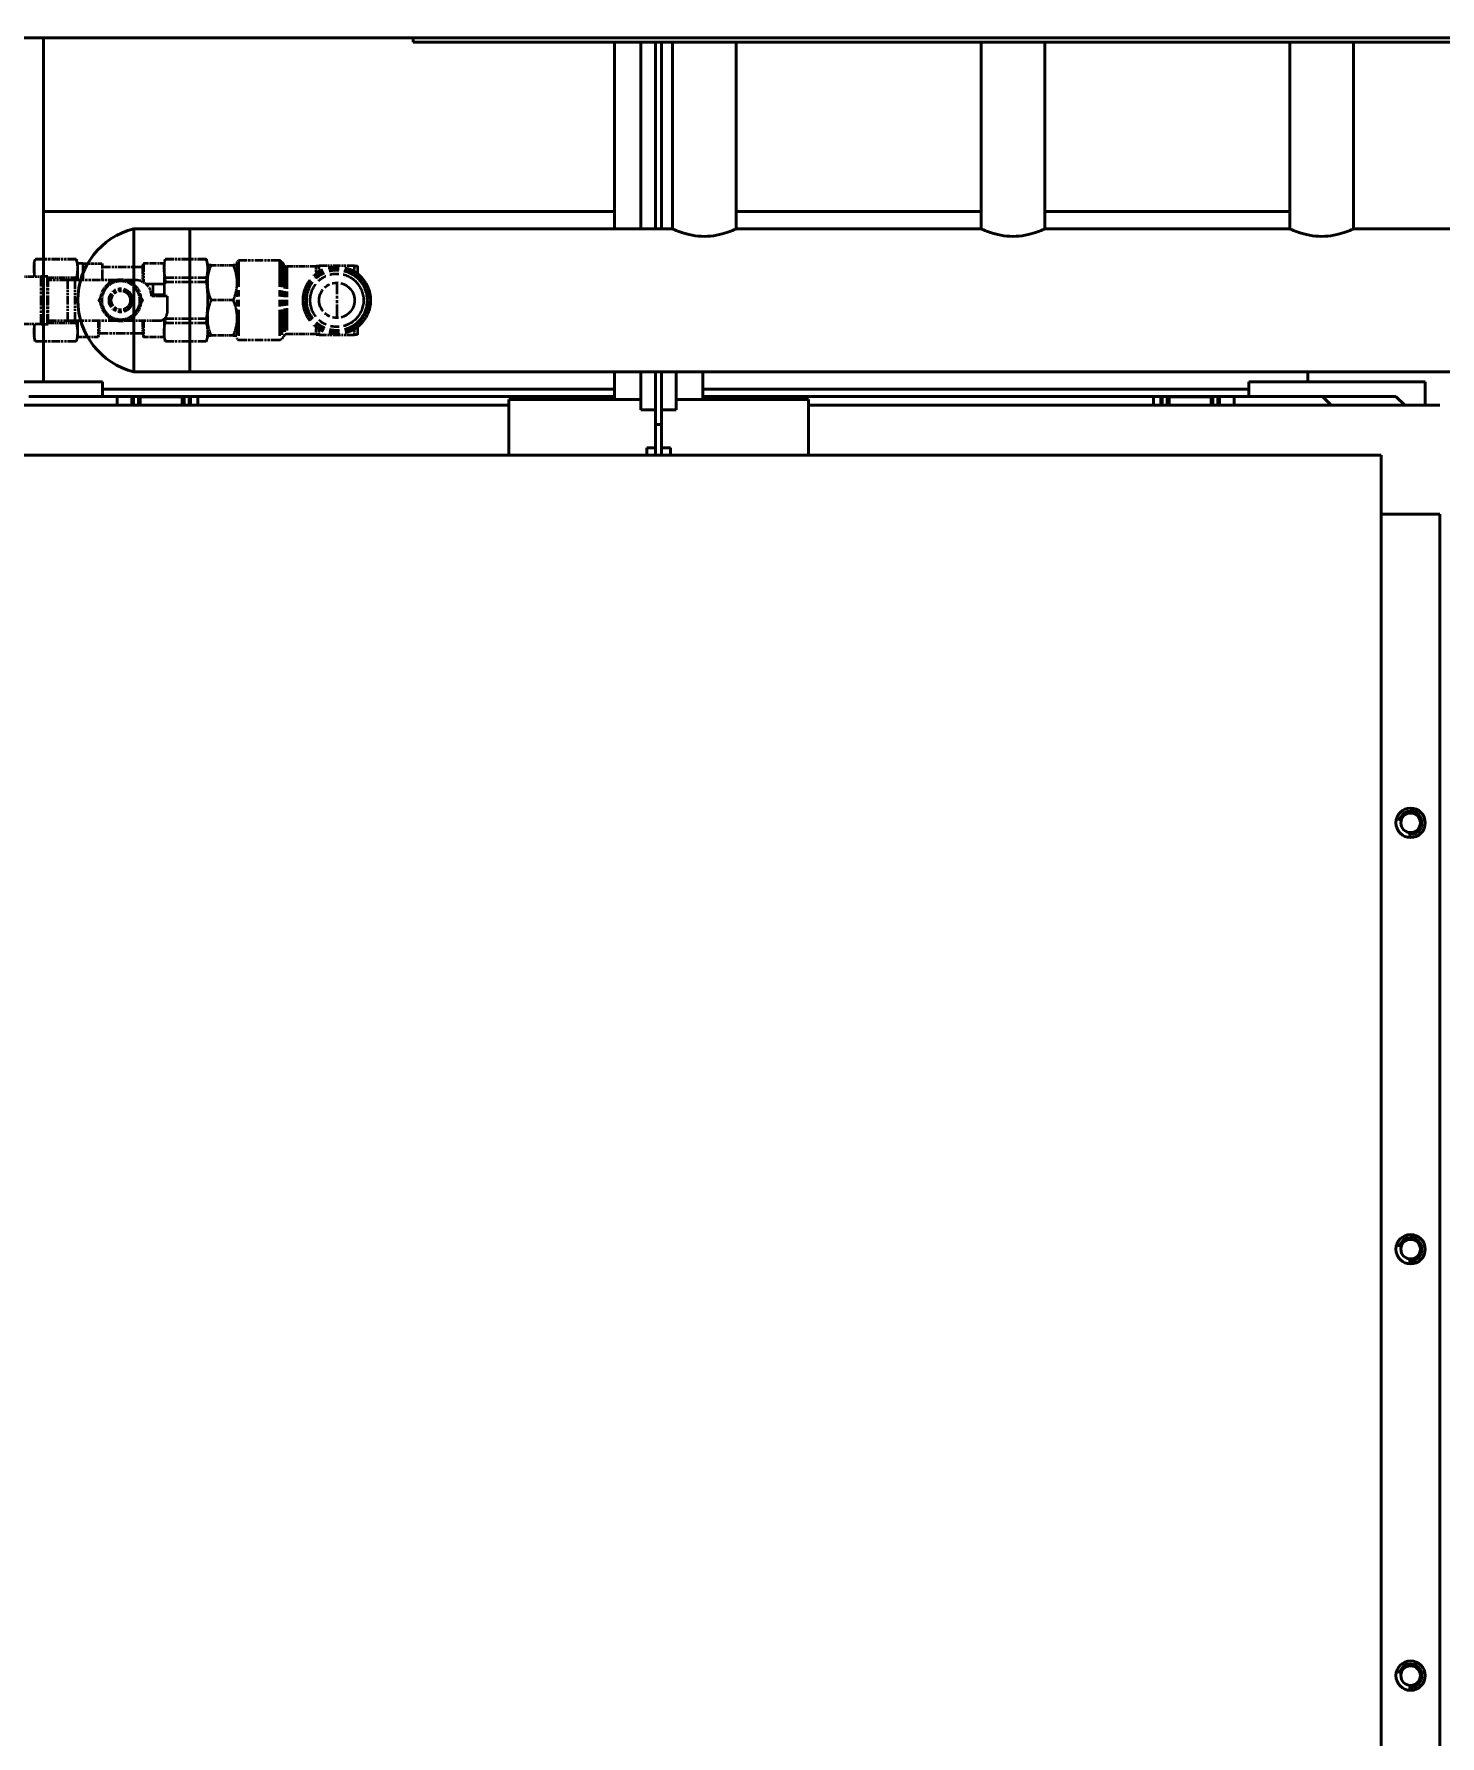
# Model space of a CAD drawing. Header units: millimetres. Extents: x 0 to 11890, y 0 to 8410.
# Drawn here: x 6564 to 7042, y 5232 to 5811 of the extents above; entities that cross this region are included whole.
import ezdxf

# ---------------------------------------------------------------- set-up
doc = ezdxf.new("R2010")
doc.units = ezdxf.units.MM
doc.header["$LTSCALE"] = 10
doc.linetypes.add('DOUBLE_DASH_CHAIN', pattern=[1.2403, 0.6614, -0.0827, 0.1654, -0.0827, 0.1654, -0.0827])
for name, color, linetype, lineweight in [('가시적인 것(ISO)', 3, 'Continuous', 40), ('가시적인 좁은 것(ISO)', 3, 'Continuous', 35), ('참조(ISO)', 6, 'DOUBLE_DASH_CHAIN', 35), ('치수(ISO)', 2, 'Continuous', 25)]:
    doc.layers.add(name, color=color, linetype=linetype, lineweight=lineweight)
doc.styles.add('치수 텍스트_PSTEK_POSCO', font='isocp.shx')
doc.dimstyles.new('치수_PSTEK_POSCO', dxfattribs={"dimscale": 10, "dimtxt": 3, "dimasz": 2, "dimexe": 2, "dimexo": 2.5, "dimgap": 1, "dimtad": 1, "dimrnd": 1e-08, "dimdsep": 46, "dimtxsty": '치수 텍스트_PSTEK_POSCO', "dimcen": 0.09, "dimdle": 10, "dimclrd": 7, "dimclre": 7, "dimclrt": 2, "dimadec": 1, "dimazin": 2, "dimtfac": 1, "dimtmove": 0, "dimatfit": 3, "dimfxl": 0, "dimtolj": 1, "dimlwd": -1, "dimlwe": -1, "dimarcsym": 0})

# ---------------------------------------------------------------- blocks, each defined once
blk = doc.blocks.new('*D23')
at = {"layer": 'Defpoints', "color": 0}
for p in [(8116.83, 5444.6), (6716.83, 2144.6), (8116.83, 1685.03)]:
    blk.add_point(p, dxfattribs=at)
at = {"layer": '치수(ISO)', "color": 7}
for p, q in [((8116.83, 5394.6), (8116.83, 1645.03)), ((6716.83, 2094.6), (6716.83, 1645.03)), ((6756.83, 1685.03), (8076.83, 1685.03))]:
    blk.add_line(p, q, dxfattribs=at)
for points in [[(6756.83, 1691.69), (6756.83, 1678.36), (6716.83, 1685.03)], [(8076.83, 1691.69), (8076.83, 1678.36), (8116.83, 1685.03)]]:
    blk.add_solid(points, dxfattribs=at)
at = {"layer": '치수(ISO)', "color": 2, "insert": (7344.8, 1735.03), "char_height": 60, "attachment_point": 4, "style": '치수 텍스트_PSTEK_POSCO'}
blk.add_mtext('\\A1;1400', dxfattribs=at)
blk = doc.blocks.new('*D25')
at = {"layer": 'Defpoints', "color": 0}
for p in [(7986.83, 6194.6), (6486.83, 4104.6), (8567.88, 4104.6)]:
    blk.add_point(p, dxfattribs=at)
at = {"layer": '치수(ISO)', "color": 7}
for p, q in [((8036.83, 6194.6), (8607.88, 6194.6)), ((8567.88, 6154.6), (8567.88, 4144.6)), ((6536.83, 4104.6), (8607.88, 4104.6))]:
    blk.add_line(p, q, dxfattribs=at)
for points in [[(8561.21, 6154.6), (8574.55, 6154.6), (8567.88, 6194.6)], [(8561.21, 4144.6), (8574.55, 4144.6), (8567.88, 4104.6)]]:
    blk.add_solid(points, dxfattribs=at)
at = {"layer": '치수(ISO)', "color": 2, "insert": (8517.88, 5073.71), "char_height": 60, "attachment_point": 4, "rotation": 90, "style": '치수 텍스트_PSTEK_POSCO'}
blk.add_mtext('\\A1;2090', dxfattribs=at)

msp = doc.modelspace()

# ---------------------------------------------------------------- linework, layer by layer
at = {"layer": '가시적인 것(ISO)'}
for p, q in [((6226.076, 5809.597), (7281.076, 5809.597)), ((6566.826, 5809.597), (6566.826, 5692.597)), ((6692.576, 5809.597), (6692.576, 5808.097)), ((6692.576, 5808.097), (7208.076, 5808.097)), ((6761.026, 5808.097), (6761.026, 5744.597)), ((6770.026, 5744.597), (6770.026, 5808.097)), ((6775.026, 5744.597), (6775.026, 5808.097)), ((6777.026, 5808.097), (6777.026, 5744.597)), ((6780.726, 5808.097), (6780.726, 5744.597)), ((6802.426, 5808.097), (6802.426, 5744.597)), ((6885.726, 5808.097), (6885.726, 5744.597)), ((6907.426, 5808.097), (6907.426, 5744.597)), ((6990.726, 5808.097), (6990.726, 5744.597)), ((7012.426, 5808.097), (7012.426, 5744.597)), ((6566.826, 5750.547), (6761.026, 5750.547)), ((6802.426, 5750.547), (6885.726, 5750.547)), ((6907.426, 5750.547), (6990.726, 5750.547)), ((6597.537, 5744.597), (6597.537, 5695.997)), ((6616.576, 5744.597), (6597.537, 5744.597)), ((6616.576, 5744.597), (6616.576, 5695.997)), ((6616.576, 5744.597), (6780.726, 5744.597)), ((6616.576, 5744.597), (6616.576, 5695.997)), ((6802.426, 5744.597), (6885.726, 5744.597)), ((6907.426, 5744.597), (6990.726, 5744.597)), ((7012.426, 5744.597), (7095.726, 5744.597)), ((6616.576, 5695.997), (6597.537, 5695.997)), ((6616.576, 5695.997), (7187.376, 5695.997)), ((6761.026, 5695.997), (6761.026, 5686.597)), ((6770.026, 5683.097), (6770.026, 5695.997)), ((6775.026, 5678.097), (6775.026, 5695.997)), ((6777.026, 5695.997), (6777.026, 5678.097)), ((6782.026, 5695.997), (6782.026, 5683.097)), ((6791.026, 5695.997), (6791.026, 5686.597)), ((6996.826, 5695.997), (6996.826, 5692.597)), ((6526.826, 5692.597), (6586.826, 5692.597)), ((6586.826, 5692.597), (6586.826, 5687.597)), ((6586.826, 5690.047), (6761.026, 5690.047)), ((6791.026, 5690.047), (6976.826, 5690.047)), ((6976.826, 5687.597), (6976.826, 5692.597)), ((6976.826, 5692.597), (7036.826, 5692.597)), ((7036.826, 5692.597), (7036.826, 5684.597)), ((6725.026, 5684.597), (6521.826, 5684.597)), ((6591.826, 5687.597), (6561.826, 5687.597)), ((6591.826, 5687.597), (6596.826, 5687.597)), ((6591.826, 5684.597), (6591.826, 5687.597)), ((6596.826, 5687.597), (6596.926, 5687.597)), ((6596.826, 5687.497), (6596.826, 5687.597)), ((6596.926, 5687.597), (6596.826, 5687.497)), ((6596.826, 5684.597), (6596.826, 5687.497)), ((6597.354, 5687.597), (6596.926, 5687.597)), ((6599.059, 5687.597), (6597.354, 5687.597)), ((6597.354, 5684.597), (6597.354, 5687.597)), ((6599.566, 5687.597), (6599.059, 5687.597)), ((6599.059, 5684.597), (6599.059, 5687.597)), ((6599.666, 5687.497), (6599.566, 5687.597)), ((6599.566, 5687.597), (6614.086, 5687.597)), ((6613.986, 5687.497), (6599.666, 5687.497)), ((6599.666, 5684.597), (6599.666, 5687.497)), ((6614.086, 5687.597), (6613.986, 5687.497)), ((6613.986, 5684.597), (6613.986, 5687.497)), ((6614.086, 5687.597), (6614.594, 5687.597)), ((6614.594, 5687.597), (6616.299, 5687.597)), ((6614.594, 5684.597), (6614.594, 5687.597)), ((6616.299, 5687.597), (6616.726, 5687.597)), ((6616.299, 5684.597), (6616.299, 5687.597)), ((6616.726, 5687.597), (6619.326, 5687.597)), ((6616.826, 5687.497), (6616.726, 5687.597)), ((6616.826, 5684.597), (6616.826, 5687.497)), ((6761.026, 5687.597), (6619.326, 5687.597)), ((6619.326, 5687.597), (6619.326, 5684.597)), ((6761.026, 5687.597), (6619.326, 5687.597)), ((6725.026, 5686.597), (6770.026, 5686.597)), ((6725.026, 5686.597), (6725.026, 5667.597)), ((6782.026, 5686.597), (6827.026, 5686.597)), ((7026.826, 5687.597), (6791.026, 5687.597)), ((6944.326, 5687.597), (6791.026, 5687.597)), ((6827.026, 5686.597), (6827.026, 5667.597)), ((7041.826, 5684.597), (6827.026, 5684.597)), ((6944.326, 5687.597), (6946.926, 5687.597)), ((6944.326, 5684.597), (6944.326, 5687.597)), ((6946.926, 5687.597), (6946.826, 5687.497)), ((6946.826, 5684.597), (6946.826, 5687.497)), ((6947.354, 5687.597), (6946.926, 5687.597)), ((6949.059, 5687.597), (6947.354, 5687.597)), ((6947.354, 5684.597), (6947.354, 5687.597)), ((6949.566, 5687.597), (6949.059, 5687.597)), ((6949.059, 5684.597), (6949.059, 5687.597)), ((6949.666, 5687.497), (6949.566, 5687.597)), ((6949.566, 5687.597), (6964.086, 5687.597)), ((6963.986, 5687.497), (6949.666, 5687.497)), ((6949.666, 5684.597), (6949.666, 5687.497)), ((6964.086, 5687.597), (6963.986, 5687.497)), ((6963.986, 5684.597), (6963.986, 5687.497)), ((6964.086, 5687.597), (6964.594, 5687.597)), ((6964.594, 5687.597), (6966.299, 5687.597)), ((6964.594, 5684.597), (6964.594, 5687.597)), ((6966.299, 5687.597), (6966.726, 5687.597)), ((6966.299, 5684.597), (6966.299, 5687.597)), ((6966.726, 5687.597), (6966.826, 5687.597)), ((6966.826, 5687.497), (6966.726, 5687.597)), ((6966.826, 5687.597), (6966.826, 5687.497)), ((6966.826, 5687.597), (6971.826, 5687.597)), ((6966.826, 5684.597), (6966.826, 5687.497)), ((6971.826, 5687.597), (6971.826, 5684.597)), ((7001.826, 5687.597), (6971.826, 5687.597)), ((7001.826, 5687.597), (7004.826, 5684.597)), ((7026.826, 5687.597), (7029.826, 5684.597)), ((6775.026, 5683.097), (6770.026, 5683.097)), ((6775.026, 5667.597), (6775.026, 5678.097)), ((6775.026, 5678.097), (6777.026, 5678.097)), ((6782.026, 5683.097), (6777.026, 5683.097)), ((6777.026, 5678.097), (6777.026, 5667.597)), ((6541.826, 5667.597), (7021.826, 5667.597)), ((6772.026, 5670.097), (6775.026, 5670.097)), ((6772.026, 5667.597), (6772.026, 5670.097)), ((6777.026, 5670.097), (6780.026, 5670.097)), ((6780.026, 5670.097), (6780.026, 5667.597)), ((7021.826, 5127.597), (7021.826, 5667.597)), ((7041.826, 5647.597), (7021.826, 5647.597)), ((7041.826, 5647.597), (7041.826, 5147.597))]:
    msp.add_line(p, q, dxfattribs=at)
for centre, radius in [((7031.826, 5542.597), 5), ((7031.826, 5542.597), 3.323), ((7031.826, 5397.597), 5), ((7031.826, 5397.597), 3.323), ((7031.826, 5252.597), 5), ((7031.826, 5252.597), 3.323)]:
    msp.add_circle(centre, radius, dxfattribs=at)
msp.add_arc((6603.496, 5720.297), 25.02, 103.778675, 256.221325, dxfattribs=at)
for points in [[(6802.426, 5744.597), (6802.314, 5744.545), (6802.146, 5744.468), (6801.033, 5744.002), (6800.2, 5743.671), (6798.295, 5743.037), (6797.088, 5742.69), (6794.423, 5742.187), (6792.961, 5742.04), (6790.191, 5742.04), (6788.73, 5742.187), (6786.064, 5742.69), (6784.858, 5743.037), (6782.953, 5743.671), (6782.12, 5744.002), (6781.007, 5744.468), (6780.839, 5744.545), (6780.726, 5744.597)], [(6907.426, 5744.597), (6907.314, 5744.545), (6907.146, 5744.468), (6906.033, 5744.002), (6905.2, 5743.671), (6903.295, 5743.037), (6902.088, 5742.69), (6899.423, 5742.187), (6897.961, 5742.04), (6895.191, 5742.04), (6893.73, 5742.187), (6891.064, 5742.69), (6889.858, 5743.037), (6887.953, 5743.671), (6887.12, 5744.002), (6886.007, 5744.468), (6885.839, 5744.545), (6885.726, 5744.597)], [(7012.426, 5744.597), (7012.314, 5744.545), (7012.146, 5744.468), (7011.033, 5744.002), (7010.2, 5743.671), (7008.295, 5743.037), (7007.088, 5742.69), (7004.423, 5742.187), (7002.961, 5742.04), (7000.191, 5742.04), (6998.73, 5742.187), (6996.064, 5742.69), (6994.858, 5743.037), (6992.953, 5743.671), (6992.12, 5744.002), (6991.007, 5744.468), (6990.839, 5744.545), (6990.726, 5744.597)]]:
    msp.add_open_spline(points, degree=3, knots=[1.66069, 1.66069, 1.66069, 1.66069, 2.0755221, 2.0755221, 2.4903542, 2.4903542, 2.9058671, 2.9058671, 3.32138, 3.32138, 3.7368928, 3.7368928, 4.1524057, 4.1524057, 4.5672378, 4.5672378, 4.9820699, 4.9820699, 4.9820699, 4.9820699], dxfattribs=at)
at = {"layer": '가시적인 좁은 것(ISO)'}
for centre in [(7031.826, 5542.597), (7031.826, 5397.597), (7031.826, 5252.597)]:
    msp.add_arc(centre, 4, 259.99999, 169.99999, dxfattribs=at)
at = {"layer": '참조(ISO)', "ltscale": 0.049193}
for p, q in [((6563.576, 5732.797), (6563.978, 5734.297)), ((6578.326, 5732.797), (6577.924, 5734.297)), ((6607.826, 5732.797), (6608.228, 5734.297)), ((6622.576, 5732.797), (6622.174, 5734.297)), ((6563.576, 5707.797), (6563.978, 5706.297)), ((6578.326, 5707.797), (6577.924, 5706.297)), ((6607.826, 5707.797), (6608.228, 5706.297)), ((6622.576, 5707.797), (6622.174, 5706.297))]:
    msp.add_line(p, q, dxfattribs=at)
at = {"layer": '참조(ISO)', "ltscale": 0.207653}
for p, q in [((6563.576, 5732.797), (6563.576, 5731.122)), ((6578.326, 5732.797), (6578.326, 5731.122)), ((6607.826, 5732.797), (6607.826, 5731.122)), ((6622.576, 5732.797), (6622.576, 5731.122)), ((6563.576, 5709.472), (6563.576, 5707.797)), ((6578.326, 5709.472), (6578.326, 5707.797)), ((6607.826, 5709.472), (6607.826, 5707.797)), ((6622.576, 5709.472), (6622.576, 5707.797))]:
    msp.add_line(p, q, dxfattribs=at)
at = {"layer": '참조(ISO)', "ltscale": 0.134652}
for p, q in [((6563.576, 5731.122), (6563.576, 5728.422)), ((6563.576, 5712.172), (6563.576, 5709.472))]:
    msp.add_line(p, q, dxfattribs=at)
at = {"layer": '참조(ISO)', "ltscale": 0.024987}
for p, q in [((6563.978, 5734.297), (6563.978, 5734.275)), ((6577.924, 5734.297), (6577.924, 5734.275)), ((6608.228, 5734.297), (6608.228, 5734.275)), ((6622.174, 5734.297), (6622.174, 5734.275)), ((6563.978, 5706.319), (6563.978, 5706.297)), ((6577.924, 5706.319), (6577.924, 5706.297)), ((6608.228, 5706.319), (6608.228, 5706.297)), ((6622.174, 5706.319), (6622.174, 5706.297))]:
    msp.add_line(p, q, dxfattribs=at)
at = {"layer": '참조(ISO)', "ltscale": 0.442584}
for p, q in [((6577.924, 5734.297), (6563.978, 5734.297)), ((6563.978, 5734.275), (6577.924, 5734.275)), ((6622.174, 5734.297), (6608.228, 5734.297)), ((6608.228, 5734.275), (6622.174, 5734.275)), ((6622.174, 5727.97), (6608.228, 5727.97)), ((6608.228, 5726.602), (6622.174, 5726.602)), ((6622.174, 5713.992), (6608.228, 5713.992)), ((6608.228, 5712.624), (6622.174, 5712.624)), ((6577.924, 5706.319), (6563.978, 5706.319)), ((6577.924, 5706.297), (6563.978, 5706.297)), ((6622.174, 5706.319), (6608.228, 5706.319)), ((6622.174, 5706.297), (6608.228, 5706.297))]:
    msp.add_line(p, q, dxfattribs=at)
at = {"layer": '참조(ISO)', "ltscale": 0.063385}
msp.add_line((6580.326, 5732.797), (6578.326, 5732.797), dxfattribs=at)
at = {"layer": '참조(ISO)', "ltscale": 0.184336}
for p, q in [((6578.326, 5731.122), (6578.326, 5727.172)), ((6578.326, 5713.422), (6578.326, 5709.472))]:
    msp.add_line(p, q, dxfattribs=at)
at = {"layer": '참조(ISO)', "ltscale": 0.178451}
for p, q in [((6580.326, 5727.172), (6580.326, 5732.797)), ((6586.701, 5732.797), (6586.701, 5727.172))]:
    msp.add_line(p, q, dxfattribs=at)
at = {"layer": '참조(ISO)', "ltscale": 0.202258}
msp.add_line((6580.326, 5732.797), (6586.701, 5732.797), dxfattribs=at)
at = {"layer": '참조(ISO)', "ltscale": 0.436358}
for p, q in [((6600.451, 5731.547), (6586.701, 5731.547)), ((6575.017, 5713.422), (6575.017, 5727.172)), ((6577.615, 5713.422), (6577.615, 5727.172))]:
    msp.add_line(p, q, dxfattribs=at)
at = {"layer": '참조(ISO)', "ltscale": 0.040978}
for p, q in [((6600.451, 5731.547), (6600.786, 5732.797)), ((6585.701, 5709.047), (6585.366, 5707.797)), ((6600.451, 5709.047), (6600.786, 5707.797))]:
    msp.add_line(p, q, dxfattribs=at)
at = {"layer": '참조(ISO)', "ltscale": 0.347205}
msp.add_line((6600.451, 5731.547), (6600.451, 5726.633), dxfattribs=at)
at = {"layer": '참조(ISO)', "ltscale": 0.41866}
msp.add_line((6600.786, 5732.797), (6600.786, 5726.458), dxfattribs=at)
at = {"layer": '참조(ISO)', "ltscale": 0.223368}
for p, q in [((6607.826, 5732.797), (6600.786, 5732.797)), ((6585.366, 5707.797), (6578.326, 5707.797)), ((6607.826, 5707.797), (6600.786, 5707.797))]:
    msp.add_line(p, q, dxfattribs=at)
at = {"layer": '참조(ISO)', "ltscale": 0.230204}
msp.add_line((6607.826, 5731.122), (6607.826, 5725.922), dxfattribs=at)
at = {"layer": '참조(ISO)', "ltscale": 0.415407}
for p, q in [((6622.576, 5731.122), (6622.576, 5720.297)), ((6622.576, 5720.297), (6622.576, 5709.472))]:
    msp.add_line(p, q, dxfattribs=at)
at = {"layer": '참조(ISO)', "ltscale": 0.234802}
for p, q in [((6623.876, 5732.297), (6631.277, 5732.297)), ((6631.277, 5720.297), (6623.876, 5720.297)), ((6631.277, 5708.297), (6623.876, 5708.297))]:
    msp.add_line(p, q, dxfattribs=at)
at = {"layer": '참조(ISO)', "ltscale": 0.022345}
for p, q in [((6632.576, 5733.297), (6633.076, 5733.797)), ((6632.576, 5707.297), (6633.076, 5706.797))]:
    msp.add_line(p, q, dxfattribs=at)
at = {"layer": '참조(ISO)', "ltscale": 1.296281}
msp.add_line((6632.576, 5733.297), (6632.576, 5707.297), dxfattribs=at)
at = {"layer": '참조(ISO)', "ltscale": 1.346142}
for p, q in [((6633.076, 5733.797), (6633.076, 5706.797)), ((6647.076, 5733.797), (6647.076, 5706.797))]:
    msp.add_line(p, q, dxfattribs=at)
at = {"layer": '참조(ISO)', "ltscale": 0.444293}
for p, q in [((6647.076, 5733.797), (6633.076, 5733.797)), ((6647.076, 5706.797), (6633.076, 5706.797))]:
    msp.add_line(p, q, dxfattribs=at)
at = {"layer": '참조(ISO)', "ltscale": 1.306253}
msp.add_line((6647.876, 5733.397), (6647.876, 5707.197), dxfattribs=at)
at = {"layer": '참조(ISO)', "ltscale": 0.047514}
for p, q in [((6648.776, 5732.197), (6647.876, 5733.397)), ((6648.776, 5708.397), (6647.876, 5707.197))]:
    msp.add_line(p, q, dxfattribs=at)
at = {"layer": '참조(ISO)', "ltscale": 1.186588}
msp.add_line((6648.776, 5732.197), (6648.776, 5708.397), dxfattribs=at)
at = {"layer": '참조(ISO)', "ltscale": 1.146699}
msp.add_line((6649.576, 5731.797), (6649.576, 5708.797), dxfattribs=at)
at = {"layer": '참조(ISO)', "ltscale": 0.317324}
for p, q in [((6659.576, 5731.797), (6649.576, 5731.797)), ((6659.576, 5708.797), (6649.576, 5708.797))]:
    msp.add_line(p, q, dxfattribs=at)
at = {"layer": '참조(ISO)', "ltscale": 0.049761}
for p, q in [((6659.576, 5731.997), (6660.576, 5731.997)), ((6672.576, 5731.997), (6673.576, 5731.997)), ((6660.576, 5708.597), (6659.576, 5708.597)), ((6673.576, 5708.597), (6672.576, 5708.597))]:
    msp.add_line(p, q, dxfattribs=at)
at = {"layer": '참조(ISO)', "ltscale": 0.059871}
for p, q in [((6659.576, 5730.108), (6659.576, 5731.997)), ((6660.576, 5730.108), (6660.576, 5731.997)), ((6672.576, 5730.108), (6672.576, 5731.997)), ((6659.576, 5708.597), (6659.576, 5710.486)), ((6660.576, 5708.597), (6660.576, 5710.486)), ((6672.576, 5708.597), (6672.576, 5710.486))]:
    msp.add_line(p, q, dxfattribs=at)
at = {"layer": '참조(ISO)', "ltscale": 0.380809}
for p, q in [((6672.576, 5731.997), (6660.576, 5731.997)), ((6660.576, 5708.597), (6672.576, 5708.597))]:
    msp.add_line(p, q, dxfattribs=at)
at = {"layer": '참조(ISO)', "ltscale": 0.081664}
for p, q in [((6673.576, 5731.997), (6673.576, 5729.421)), ((6673.576, 5711.173), (6673.576, 5708.597))]:
    msp.add_line(p, q, dxfattribs=at)
at = {"layer": '참조(ISO)', "ltscale": 0.332305}
for p, q in [((6557.35, 5728.422), (6566.01, 5728.422)), ((6566.01, 5712.172), (6557.35, 5712.172))]:
    msp.add_line(p, q, dxfattribs=at)
at = {"layer": '참조(ISO)', "ltscale": 0.138999}
for p, q in [((6568.201, 5728.422), (6566.01, 5728.422)), ((6566.01, 5712.172), (6568.201, 5712.172))]:
    msp.add_line(p, q, dxfattribs=at)
at = {"layer": '참조(ISO)', "ltscale": 0.515714}
for p, q in [((6566.01, 5712.172), (6566.01, 5728.422)), ((6568.201, 5712.172), (6568.201, 5728.422))]:
    msp.add_line(p, q, dxfattribs=at)
at = {"layer": '참조(ISO)', "ltscale": 0.505082}
msp.add_line((6568.369, 5712.34), (6568.369, 5728.255), dxfattribs=at)
at = {"layer": '참조(ISO)', "ltscale": 0.303218}
for p, q in [((6577.924, 5727.97), (6568.369, 5727.97)), ((6568.369, 5712.624), (6577.924, 5712.624))]:
    msp.add_line(p, q, dxfattribs=at)
at = {"layer": '참조(ISO)', "ltscale": 0.421955}
for p, q in [((6575.017, 5727.172), (6568.369, 5727.172)), ((6568.369, 5713.422), (6575.017, 5713.422))]:
    msp.add_line(p, q, dxfattribs=at)
at = {"layer": '참조(ISO)', "ltscale": 0.099622}
for p, q in [((6577.615, 5727.172), (6575.017, 5727.172)), ((6575.017, 5713.422), (6577.615, 5713.422))]:
    msp.add_line(p, q, dxfattribs=at)
at = {"layer": '참조(ISO)', "ltscale": 0.448876}
for p, q in [((6591.759, 5727.172), (6577.615, 5727.172)), ((6577.615, 5713.422), (6591.759, 5713.422))]:
    msp.add_line(p, q, dxfattribs=at)
at = {"layer": '참조(ISO)', "ltscale": 0.029555}
for p, q in [((6577.924, 5727.97), (6577.924, 5727.172)), ((6577.924, 5713.422), (6577.924, 5712.624))]:
    msp.add_line(p, q, dxfattribs=at)
at = {"layer": '참조(ISO)', "ltscale": 0.116809}
msp.add_line((6598.076, 5727.172), (6594.393, 5727.172), dxfattribs=at)
at = {"layer": '참조(ISO)', "ltscale": 0.07954}
msp.add_line((6601.567, 5725.922), (6604.076, 5725.922), dxfattribs=at)
at = {"layer": '참조(ISO)', "ltscale": 0.118934}
for p, q in [((6604.076, 5722.172), (6604.076, 5725.922)), ((6604.076, 5725.922), (6607.826, 5725.922)), ((6607.826, 5725.922), (6607.826, 5722.172)), ((6607.826, 5722.172), (6604.076, 5722.172))]:
    msp.add_line(p, q, dxfattribs=at)
at = {"layer": '참조(ISO)', "ltscale": 0.010169}
msp.add_line((6607.826, 5725.922), (6608.15, 5725.922), dxfattribs=at)
at = {"layer": '참조(ISO)', "ltscale": 0.050074}
for p, q in [((6608.228, 5727.97), (6608.228, 5726.602)), ((6622.174, 5727.97), (6622.174, 5726.602)), ((6608.228, 5713.992), (6608.228, 5712.624)), ((6622.174, 5713.992), (6622.174, 5712.624))]:
    msp.add_line(p, q, dxfattribs=at)
at = {"layer": '참조(ISO)', "ltscale": 0.59823}
msp.add_line((6666.576, 5726.297), (6666.576, 5714.297), dxfattribs=at)
at = {"layer": '참조(ISO)', "ltscale": 0.166548}
msp.add_line((6608.826, 5721.672), (6603.576, 5721.672), dxfattribs=at)
at = {"layer": '참조(ISO)', "ltscale": 0.182419}
msp.add_line((6608.826, 5721.672), (6608.826, 5715.922), dxfattribs=at)
at = {"layer": '참조(ISO)', "ltscale": 0.39209}
for p, q in [((6585.366, 5713.422), (6585.366, 5707.797)), ((6600.786, 5713.422), (6600.786, 5707.797))]:
    msp.add_line(p, q, dxfattribs=at)
at = {"layer": '참조(ISO)', "ltscale": 0.326053}
for p, q in [((6585.701, 5713.422), (6585.701, 5709.047)), ((6600.451, 5713.422), (6600.451, 5709.047))]:
    msp.add_line(p, q, dxfattribs=at)
at = {"layer": '참조(ISO)', "ltscale": 0.378683}
msp.add_line((6594.393, 5713.422), (6606.326, 5713.422), dxfattribs=at)
at = {"layer": '참조(ISO)', "ltscale": 0.203056}
msp.add_line((6607.826, 5713.922), (6607.826, 5709.472), dxfattribs=at)
at = {"layer": '참조(ISO)', "ltscale": 0.4681}
msp.add_line((6600.451, 5709.047), (6585.701, 5709.047), dxfattribs=at)
at = {"layer": '참조(ISO)', "ltscale": 2.293498}
msp.add_circle((6666.576, 5720.297), 11.5, dxfattribs=at)
at = {"layer": '참조(ISO)', "ltscale": 2.138134}
msp.add_circle((6666.576, 5720.297), 10.721, dxfattribs=at)
at = {"layer": '참조(ISO)', "ltscale": 2.045978}
msp.add_circle((6666.576, 5720.297), 10.259, dxfattribs=at)
at = {"layer": '참조(ISO)', "ltscale": 0.797673}
msp.add_circle((6593.076, 5720.297), 4, dxfattribs=at)
at = {"layer": '참조(ISO)', "ltscale": 1.806756}
msp.add_circle((6666.576, 5720.297), 9.059, dxfattribs=at)
at = {"layer": '참조(ISO)', "ltscale": 1.19656}
msp.add_circle((6666.576, 5720.297), 6, dxfattribs=at)
at = {"layer": '참조(ISO)', "ltscale": 0.6447}
msp.add_circle((6593.076, 5720.297), 3.233, dxfattribs=at)
at = {"layer": '참조(ISO)', "ltscale": 0.029335}
for centre, start, end in [((6647.076, 5732.797), 36.869898, 90), ((6649.576, 5732.797), 216.869898, 270), ((6647.076, 5707.797), 270, 323.130102), ((6649.576, 5707.797), 90, 143.130102)]:
    msp.add_arc(centre, 1, start, end, dxfattribs=at)
at = {"layer": '참조(ISO)', "ltscale": 0.168881}
for start, end in [(128.213211, 171.786789), (68.213211, 111.786789), (8.213211, 51.786789), (188.213211, 231.786789), (308.213211, 351.786789), (248.213211, 291.786789)]:
    msp.add_arc((6593.076, 5720.297), 7, start, end, dxfattribs=at)
at = {"layer": '참조(ISO)', "ltscale": 0.215964}
for start, end in [(90, 150), (30, 90), (150, 210), (330, 30), (210, 270), (270, 330)]:
    msp.add_arc((6593.076, 5720.297), 6.5, start, end, dxfattribs=at)
at = {"layer": '참조(ISO)', "ltscale": 0.274135}
msp.add_arc((6598.076, 5721.672), 5.5, 0, 90, dxfattribs=at)
at = {"layer": '참조(ISO)', "ltscale": 0.124552}
msp.add_arc((6606.326, 5715.922), 2.5, 270, 0, dxfattribs=at)
at = {"layer": '참조(ISO)', "ltscale": 0.021542}
for centre, major_axis in [((6567.119, 5727.172), (-1.207, -1.207)), ((6567.119, 5713.422), (-1.207, 1.207))]:
    msp.add_ellipse(centre, major_axis=major_axis, ratio=0.2679492, start_param=2.8797933, end_param=3.403392, dxfattribs=at)
at = {"layer": '참조(ISO)', "ltscale": 0.200558}
for points in [[(6563.576, 5731.122), (6563.576, 5732.609), (6563.978, 5734.275)], [(6577.924, 5734.275), (6578.326, 5732.609), (6578.326, 5731.122)], [(6578.326, 5731.122), (6578.326, 5729.635), (6577.924, 5727.97)], [(6607.826, 5731.122), (6607.826, 5732.609), (6608.228, 5734.275)], [(6608.228, 5727.97), (6607.826, 5729.635), (6607.826, 5731.122)], [(6622.174, 5734.275), (6622.576, 5732.609), (6622.576, 5731.122)], [(6622.576, 5731.122), (6622.576, 5729.635), (6622.174, 5727.97)], [(6622.174, 5726.602), (6622.576, 5723.271), (6622.576, 5720.297)], [(6622.576, 5720.297), (6622.576, 5717.323), (6622.174, 5713.992)], [(6577.924, 5712.624), (6578.326, 5710.959), (6578.326, 5709.472)], [(6607.826, 5709.472), (6607.826, 5710.959), (6608.228, 5712.624)], [(6622.174, 5712.624), (6622.576, 5710.959), (6622.576, 5709.472)], [(6563.978, 5706.319), (6563.576, 5707.985), (6563.576, 5709.472)], [(6578.326, 5709.472), (6578.326, 5707.985), (6577.924, 5706.319)], [(6608.228, 5706.319), (6607.826, 5707.985), (6607.826, 5709.472)], [(6622.576, 5709.472), (6622.576, 5707.985), (6622.174, 5706.319)]]:
    msp.add_rational_spline(points, [1, 1.0295630141, 1], degree=2, dxfattribs=at)
at = {"layer": '참조(ISO)', "ltscale": 0.171674}
for points, weights in [([(6563.876, 5728.422), (6563.576, 5729.83), (6563.576, 5731.122)], [1.00686916062, 1.02559614549, 1]), ([(6563.576, 5709.472), (6563.576, 5710.764), (6563.876, 5712.172)], [1, 1.02559614549, 1.00686916062])]:
    msp.add_rational_spline(points, weights, degree=2, dxfattribs=at)
at = {"layer": '참조(ISO)', "ltscale": 0.224746}
for points, weights in [([(6623.876, 5732.297), (6622.576, 5732.297), (6622.576, 5732.297)], [1.01001874936, 1.04314139574, 1]), ([(6622.576, 5726.297), (6622.576, 5729.082), (6623.876, 5732.297)], [1, 1.04314139574, 1.01001874936]), ([(6632.576, 5732.297), (6632.576, 5732.297), (6631.277, 5732.297)], [1, 1.04314139574, 1.01001874936]), ([(6631.277, 5732.297), (6632.576, 5729.082), (6632.576, 5726.297)], [1.01001874936, 1.04314139574, 1]), ([(6623.876, 5720.297), (6622.576, 5723.512), (6622.576, 5726.297)], [1.01001874936, 1.04314139574, 1]), ([(6632.576, 5726.297), (6632.576, 5723.512), (6631.277, 5720.297)], [1, 1.04314139574, 1.01001874936]), ([(6622.576, 5714.297), (6622.576, 5717.082), (6623.876, 5720.297)], [1, 1.04314139574, 1.01001874936]), ([(6631.277, 5720.297), (6632.576, 5717.082), (6632.576, 5714.297)], [1.01001874936, 1.04314139574, 1]), ([(6623.876, 5708.297), (6622.576, 5711.512), (6622.576, 5714.297)], [1.01001874936, 1.04314139574, 1]), ([(6632.576, 5714.297), (6632.576, 5711.512), (6631.277, 5708.297)], [1, 1.04314139574, 1.01001874936]), ([(6622.576, 5708.297), (6622.576, 5708.297), (6623.876, 5708.297)], [1, 1.04314139574, 1.01001874936]), ([(6631.277, 5708.297), (6632.576, 5708.297), (6632.576, 5708.297)], [1.01001874936, 1.04314139574, 1])]:
    msp.add_rational_spline(points, weights, degree=2, dxfattribs=at)
at = {"layer": '참조(ISO)', "ltscale": 0.028946}
for points, knots in [([(6659.869, 5729.639), (6659.781, 5729.702), (6659.708, 5729.777), (6659.603, 5729.94), (6659.576, 5730.028), (6659.576, 5730.108)], [0.407868264, 0.407868264, 0.407868264, 0.407868264, 0.449464894, 0.449464894, 0.495229257, 0.495229257, 0.495229257, 0.495229257]), ([(6659.576, 5710.486), (6659.576, 5710.566), (6659.603, 5710.654), (6659.708, 5710.817), (6659.781, 5710.892), (6659.869, 5710.956)], [0.161700536, 0.161700536, 0.161700536, 0.161700536, 0.207464898, 0.207464898, 0.249061528, 0.249061528, 0.249061528, 0.249061528])]:
    msp.add_open_spline(points, degree=3, knots=knots, dxfattribs=at)
at = {"layer": '참조(ISO)', "ltscale": 0.11942}
for points, weights in [([(6589.324, 5726.797), (6588.318, 5725.055), (6587.447, 5723.547)], [1.01001874936, 1.04314139574, 1]), ([(6593.076, 5726.797), (6591.335, 5726.797), (6589.324, 5726.797)], [1, 1.04314139574, 1.01001874936]), ([(6596.829, 5726.797), (6594.818, 5726.797), (6593.076, 5726.797)], [1.01001874936, 1.04314139574, 1]), ([(6598.706, 5723.547), (6597.835, 5725.055), (6596.829, 5726.797)], [1, 1.04314139574, 1.01001874936]), ([(6587.447, 5723.547), (6586.576, 5722.039), (6585.571, 5720.297)], [1, 1.04314139574, 1.01001874936]), ([(6585.571, 5720.297), (6586.576, 5718.555), (6587.447, 5717.047)], [1.01001874936, 1.04314139574, 1]), ([(6600.582, 5720.297), (6599.576, 5722.039), (6598.706, 5723.547)], [1.01001874936, 1.04314139574, 1]), ([(6598.706, 5717.047), (6599.576, 5718.555), (6600.582, 5720.297)], [1, 1.04314139574, 1.01001874936]), ([(6587.447, 5717.047), (6588.318, 5715.539), (6589.324, 5713.797)], [1, 1.04314139574, 1.01001874936]), ([(6589.324, 5713.797), (6591.335, 5713.797), (6593.076, 5713.797)], [1.01001874936, 1.04314139574, 1]), ([(6593.076, 5713.797), (6594.818, 5713.797), (6596.829, 5713.797)], [1, 1.04314139574, 1.01001874936]), ([(6596.829, 5713.797), (6597.835, 5715.539), (6598.706, 5717.047)], [1.01001874936, 1.04314139574, 1])]:
    msp.add_rational_spline(points, weights, degree=2, dxfattribs=at)
at = {"layer": '참조(ISO)', "ltscale": 0.02162}
msp.add_rational_spline([(6608.15, 5725.922), (6608.187, 5726.258), (6608.228, 5726.602)], [1.00534287194, 1.00296976495, 1], degree=2, dxfattribs=at)
at = {"layer": '참조(ISO)', "ltscale": 0.008542}
msp.add_rational_spline([(6608.228, 5713.992), (6608.212, 5714.128), (6608.196, 5714.263)], [1, 1.00117171885, 1.00225055643], degree=2, dxfattribs=at)

# ---------------------------------------------------------------- dimensions: what is measured, and where the dimension line sits
at = {"layer": '치수(ISO)', "color": 7}
for base, p1, p2, angle, picture, middle in [((8567.882, 4104.597), (7986.826, 6194.597), (6486.826, 4104.597), 90, '*D25', (8567.882, 5149.597)), ((8116.826, 1685.026), (6716.826, 2144.597), (8116.826, 5444.597), 180, '*D23', (7416.826, 1685.026))]:
    dim = msp.add_linear_dim(base=base, p1=p1, p2=p2, angle=angle, dimstyle='치수_PSTEK_POSCO', override={"dimscale": 20, "dimtofl": 0, "dimatfit": 1}, dxfattribs=at)
    dim.commit()
    dim.dimension.update_dxf_attribs({"geometry": picture, "text_midpoint": middle, "dimtype": 160})

doc.saveas('drawing.dxf')
